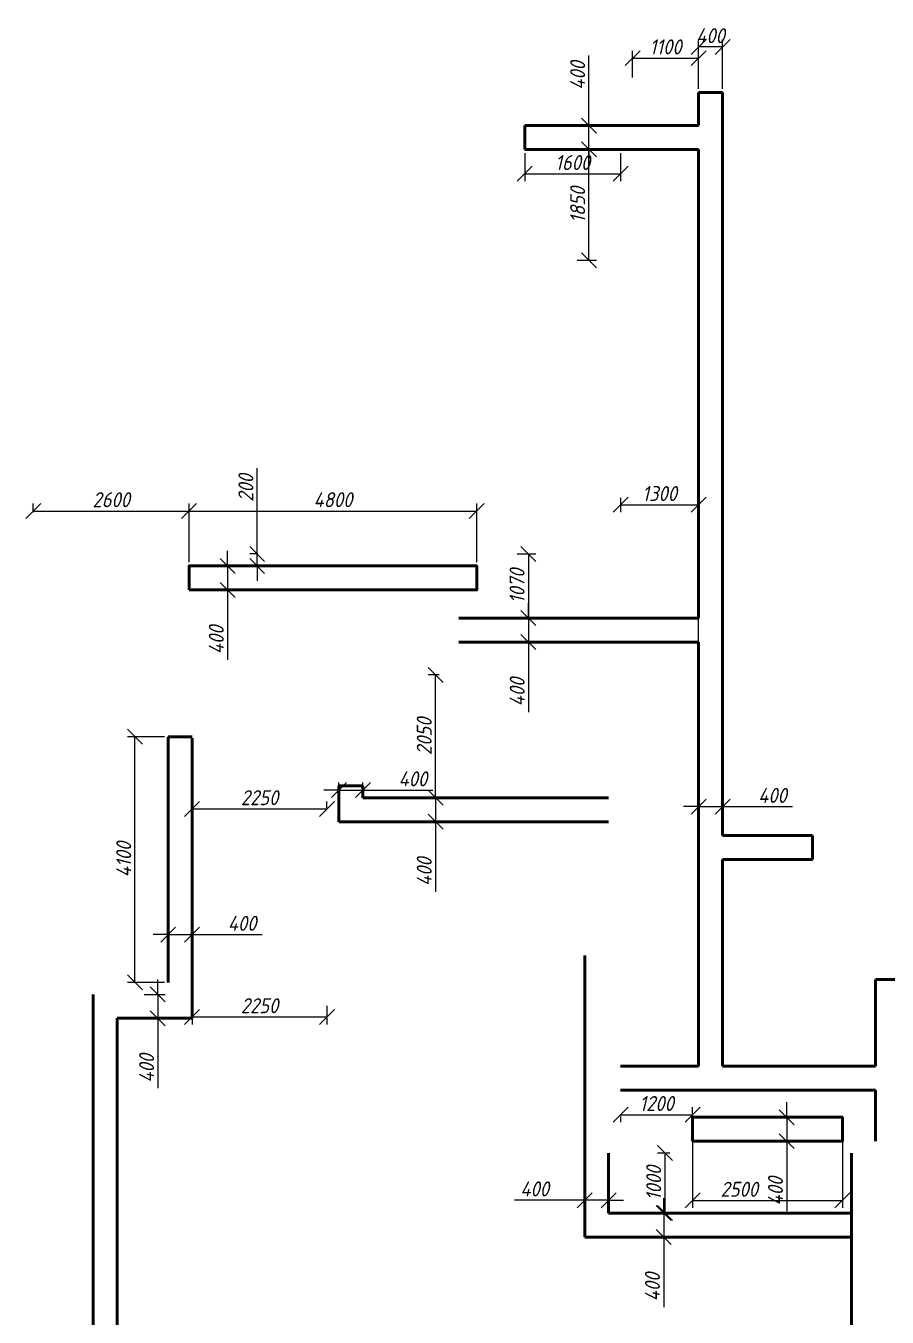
# Model space of a CAD drawing. Header units: millimetres. Extents: x -473555 to 885127, y 4787 to 453528.
# Drawn here: x 366733 to 381105, y 232361 to 253911 of the extents above; entities that cross this region are included whole.
import ezdxf

# ---------------------------------------------------------------- set-up
doc = ezdxf.new("R2010")
doc.units = ezdxf.units.MM
doc.layers.add('ВК_K1_lotok', color=142, linetype='Continuous', lineweight=50)
doc.layers.add('ВК_К1_размер', color=7, linetype='Continuous')
doc.layers.add('ВК_К1_размер @ 100', color=7, linetype='Continuous')
doc.styles.add('ISOPEUR', font='isocpeui.ttf', dxfattribs={"width": 0.9})
doc.dimstyles.new('Аннотативный', dxfattribs={"dimscale": 0, "dimtxt": 2.5, "dimasz": 2.5, "dimexe": 1.25, "dimexo": 0.625, "dimtad": 1, "dimdec": 0, "dimtxsty": 'ISOPEUR', "dimblk": 'OBLIQUE', "dimcen": 2.5, "dimclrt": 256, "dimadec": 0, "dimazin": 0, "dimtfac": 1, "dimtdec": 0, "dimtmove": 0, "dimatfit": 3, "dimfxl": 1, "dimtfillclr": 256, "dimarcsym": 0})

# ---------------------------------------------------------------- blocks, each defined once
blk = doc.blocks.new('_Oblique')
at = {"color": 0, "linetype": 'ByBlock', "lineweight": -2}
blk.add_line((-0.5, -0.5), (0.5, 0.5), dxfattribs=at)
blk = doc.blocks.new('*D378')
at = {"layer": 'Defpoints', "color": 0, "transparency": 16777216}
for p in [(368645, 237748), (368935, 237748), (368883, 237348)]:
    blk.add_point(p, dxfattribs=at)
at = {"layer": 'ВК_К1_размер', "color": 0, "lineweight": -2, "transparency": 16777216}
for p, q in [((368935, 237748), (368935, 237998)), ((368708, 237748), (369060, 237748)), ((368935, 237748), (368935, 237348)), ((368935, 237348), (368935, 236180)), ((368945, 237348), (369060, 237348))]:
    blk.add_line(p, q, dxfattribs=at)
at = {"layer": 'ВК_К1_размер', "color": 0, "lineweight": -2, "transparency": 16777216, "xscale": 250, "yscale": 250, "zscale": 250}
for p, rotation in [((368935, 237748), 270), ((368935, 237348), 90)]:
    blk.add_blockref('_Oblique', p, dxfattribs=dict(at, rotation=rotation))
at = {"layer": 'ВК_К1_размер', "transparency": 16777216, "insert": (368748, 236514), "char_height": 250, "attachment_point": 5, "rotation": 90, "style": 'ISOPEUR'}
blk.add_mtext('400', dxfattribs=at)
blk = doc.blocks.new('*D380')
at = {"layer": 'Defpoints', "color": 0, "transparency": 16777216}
for p in [(369508, 237618), (371758, 237618), (371758, 237371)]:
    blk.add_point(p, dxfattribs=at)
at = {"layer": 'ВК_К1_размер', "color": 0, "lineweight": -2, "transparency": 16777216}
for p, q in [((369508, 237556), (369508, 237246)), ((371758, 237556), (371758, 237246)), ((369508, 237371), (371758, 237371))]:
    blk.add_line(p, q, dxfattribs=at)
at = {"layer": 'ВК_К1_размер', "color": 0, "lineweight": -2, "transparency": 16777216, "xscale": 250, "yscale": 250, "zscale": 250, "rotation": 180}
blk.add_blockref('_Oblique', (369508, 237371), dxfattribs=at)
at = {"layer": 'ВК_К1_размер', "color": 0, "lineweight": -2, "transparency": 16777216, "xscale": 250, "yscale": 250, "zscale": 250}
blk.add_blockref('_Oblique', (371758, 237371), dxfattribs=at)
at = {"layer": 'ВК_К1_размер', "transparency": 16777216, "insert": (370633, 237558), "char_height": 250, "attachment_point": 5, "style": 'ISOPEUR'}
blk.add_mtext('2250', dxfattribs=at)
blk = doc.blocks.new('*D381')
at = {"layer": 'Defpoints', "color": 0, "transparency": 16777216}
for p in [(369108, 238929), (369508, 238929), (369508, 238746)]:
    blk.add_point(p, dxfattribs=at)
at = {"layer": 'ВК_К1_размер', "color": 0, "lineweight": -2, "transparency": 16777216}
for p, q in [((369108, 238866), (369108, 238621)), ((369508, 238866), (369508, 238621)), ((369108, 238746), (368858, 238746)), ((369108, 238746), (369508, 238746)), ((369508, 238746), (370676, 238746))]:
    blk.add_line(p, q, dxfattribs=at)
at = {"layer": 'ВК_К1_размер', "color": 0, "lineweight": -2, "transparency": 16777216, "xscale": 250, "yscale": 250, "zscale": 250}
blk.add_blockref('_Oblique', (369108, 238746), dxfattribs=at)
at = {"layer": 'ВК_К1_размер', "color": 0, "lineweight": -2, "transparency": 16777216, "xscale": 250, "yscale": 250, "zscale": 250, "rotation": 180}
blk.add_blockref('_Oblique', (369508, 238746), dxfattribs=at)
at = {"layer": 'ВК_К1_размер', "transparency": 16777216, "insert": (370342, 238933), "char_height": 250, "attachment_point": 5, "style": 'ISOPEUR'}
blk.add_mtext('400', dxfattribs=at)
blk = doc.blocks.new('*D382')
at = {"layer": 'Defpoints', "color": 0, "transparency": 16777216}
for p in [(369508, 240758), (371758, 240843), (371758, 240758)]:
    blk.add_point(p, dxfattribs=at)
at = {"layer": 'ВК_К1_размер', "color": 0, "lineweight": -2, "transparency": 16777216}
for p, q in [((369508, 240821), (369508, 240968)), ((371758, 240821), (371758, 240968)), ((369508, 240843), (371758, 240843))]:
    blk.add_line(p, q, dxfattribs=at)
at = {"layer": 'ВК_К1_размер', "color": 0, "lineweight": -2, "transparency": 16777216, "xscale": 250, "yscale": 250, "zscale": 250, "rotation": 180}
blk.add_blockref('_Oblique', (369508, 240843), dxfattribs=at)
at = {"layer": 'ВК_К1_размер', "color": 0, "lineweight": -2, "transparency": 16777216, "xscale": 250, "yscale": 250, "zscale": 250}
blk.add_blockref('_Oblique', (371758, 240843), dxfattribs=at)
at = {"layer": 'ВК_К1_размер', "transparency": 16777216, "insert": (370633, 241030), "char_height": 250, "attachment_point": 5, "style": 'ISOPEUR'}
blk.add_mtext('2250', dxfattribs=at)
blk = doc.blocks.new('*D383')
at = {"layer": 'Defpoints', "color": 0, "transparency": 16777216}
for p in [(368554, 242048), (369108, 242048), (369108, 237948)]:
    blk.add_point(p, dxfattribs=at)
at = {"layer": 'ВК_К1_размер', "color": 0, "lineweight": -2, "transparency": 16777216}
for p, q in [((369045, 242048), (368429, 242048)), ((368554, 237948), (368554, 242048)), ((369045, 237948), (368429, 237948))]:
    blk.add_line(p, q, dxfattribs=at)
at = {"layer": 'ВК_К1_размер', "color": 0, "lineweight": -2, "transparency": 16777216, "xscale": 250, "yscale": 250, "zscale": 250}
for p, rotation in [((368554, 242048), 90), ((368554, 237948), 270)]:
    blk.add_blockref('_Oblique', p, dxfattribs=dict(at, rotation=rotation))
at = {"layer": 'ВК_К1_размер', "transparency": 16777216, "insert": (368367, 239998), "char_height": 250, "attachment_point": 5, "rotation": 90, "style": 'ISOPEUR'}
blk.add_mtext('4100', dxfattribs=at)
blk = doc.blocks.new('*D384')
at = {"layer": 'Defpoints', "color": 0, "transparency": 16777216}
for p in [(371958, 241154), (372358, 241157), (372358, 241154)]:
    blk.add_point(p, dxfattribs=at)
at = {"layer": 'ВК_К1_размер', "color": 0, "lineweight": -2, "transparency": 16777216}
for p, q in [((371958, 241157), (371708, 241157)), ((371958, 241216), (371958, 241282)), ((371958, 241157), (372358, 241157)), ((372358, 241216), (372358, 241282)), ((372358, 241157), (373526, 241157))]:
    blk.add_line(p, q, dxfattribs=at)
at = {"layer": 'ВК_К1_размер', "color": 0, "lineweight": -2, "transparency": 16777216, "xscale": 250, "yscale": 250, "zscale": 250}
blk.add_blockref('_Oblique', (371958, 241157), dxfattribs=at)
at = {"layer": 'ВК_К1_размер', "color": 0, "lineweight": -2, "transparency": 16777216, "xscale": 250, "yscale": 250, "zscale": 250, "rotation": 180}
blk.add_blockref('_Oblique', (372358, 241157), dxfattribs=at)
at = {"layer": 'ВК_К1_размер', "transparency": 16777216, "insert": (373192, 241344), "char_height": 250, "attachment_point": 5, "style": 'ISOPEUR'}
blk.add_mtext('400', dxfattribs=at)
blk = doc.blocks.new('*D385')
at = {"layer": 'Defpoints', "color": 0, "transparency": 16777216}
for p in [(373455, 241028), (373455, 240628), (373569, 240628)]:
    blk.add_point(p, dxfattribs=at)
at = {"layer": 'ВК_К1_размер', "color": 0, "lineweight": -2, "transparency": 16777216}
for p, q in [((373569, 241028), (373569, 241278)), ((373518, 241028), (373694, 241028)), ((373569, 241028), (373569, 240628)), ((373518, 240628), (373694, 240628)), ((373569, 240628), (373569, 239460))]:
    blk.add_line(p, q, dxfattribs=at)
at = {"layer": 'ВК_К1_размер', "color": 0, "lineweight": -2, "transparency": 16777216, "xscale": 250, "yscale": 250, "zscale": 250}
for p, rotation in [((373569, 241028), 270), ((373569, 240628), 90)]:
    blk.add_blockref('_Oblique', p, dxfattribs=dict(at, rotation=rotation))
at = {"layer": 'ВК_К1_размер', "transparency": 16777216, "insert": (373381, 239794), "char_height": 250, "attachment_point": 5, "rotation": 90, "style": 'ISOPEUR'}
blk.add_mtext('400', dxfattribs=at)
blk = doc.blocks.new('*D386')
at = {"layer": 'Defpoints', "color": 0, "transparency": 16777216}
for p in [(373569, 243078), (373694, 243078), (373694, 241028)]:
    blk.add_point(p, dxfattribs=at)
at = {"layer": 'ВК_К1_размер', "color": 0, "lineweight": -2, "transparency": 16777216}
for p, q in [((373631, 243078), (373444, 243078)), ((373569, 241028), (373569, 243078)), ((373631, 241028), (373444, 241028))]:
    blk.add_line(p, q, dxfattribs=at)
at = {"layer": 'ВК_К1_размер', "color": 0, "lineweight": -2, "transparency": 16777216, "xscale": 250, "yscale": 250, "zscale": 250}
for p, rotation in [((373569, 243078), 90), ((373569, 241028), 270)]:
    blk.add_blockref('_Oblique', p, dxfattribs=dict(at, rotation=rotation))
at = {"layer": 'ВК_К1_размер', "transparency": 16777216, "insert": (373381, 242053), "char_height": 250, "attachment_point": 5, "rotation": 90, "style": 'ISOPEUR'}
blk.add_mtext('2050', dxfattribs=at)
blk = doc.blocks.new('*D387')
at = {"layer": 'Defpoints', "color": 0, "transparency": 16777216}
for p in [(374869, 245098), (374869, 244027), (375119, 244027)]:
    blk.add_point(p, dxfattribs=at)
at = {"layer": 'ВК_К1_размер', "color": 0, "lineweight": -2, "transparency": 16777216}
for p, q in [((374931, 245098), (375244, 245098)), ((375119, 245098), (375119, 244027)), ((374931, 244027), (375244, 244027))]:
    blk.add_line(p, q, dxfattribs=at)
at = {"layer": 'ВК_К1_размер', "color": 0, "lineweight": -2, "transparency": 16777216, "xscale": 250, "yscale": 250, "zscale": 250}
for p, rotation in [((375119, 245098), 90), ((375119, 244027), 270)]:
    blk.add_blockref('_Oblique', p, dxfattribs=dict(at, rotation=rotation))
at = {"layer": 'ВК_К1_размер', "transparency": 16777216, "insert": (374930, 244563), "char_height": 250, "attachment_point": 5, "rotation": 90, "style": 'ISOPEUR'}
blk.add_mtext('1070', dxfattribs=at)
blk = doc.blocks.new('*D388')
at = {"layer": 'Defpoints', "color": 0, "transparency": 16777216}
for p in [(375088, 244027), (375088, 243627), (375119, 243627)]:
    blk.add_point(p, dxfattribs=at)
at = {"layer": 'ВК_К1_размер', "color": 0, "lineweight": -2, "transparency": 16777216}
for p, q in [((375119, 244027), (375119, 244277)), ((375119, 244027), (375119, 243627)), ((375150, 244027), (375244, 244027)), ((375119, 243627), (375119, 242459)), ((375150, 243627), (375244, 243627))]:
    blk.add_line(p, q, dxfattribs=at)
at = {"layer": 'ВК_К1_размер', "color": 0, "lineweight": -2, "transparency": 16777216, "xscale": 250, "yscale": 250, "zscale": 250}
for p, rotation in [((375119, 244027), 270), ((375119, 243627), 90)]:
    blk.add_blockref('_Oblique', p, dxfattribs=dict(at, rotation=rotation))
at = {"layer": 'ВК_К1_размер', "transparency": 16777216, "insert": (374932, 242793), "char_height": 250, "attachment_point": 5, "rotation": 90, "style": 'ISOPEUR'}
blk.add_mtext('400', dxfattribs=at)
blk = doc.blocks.new('*D389')
at = {"layer": 'Defpoints', "color": 0, "transparency": 16777216}
for p in [(376658, 246097), (377958, 245918), (377958, 240967)]:
    blk.add_point(p, dxfattribs=at)
at = {"layer": 'ВК_К1_размер', "color": 0, "lineweight": -2, "transparency": 16777216}
for p, q in [((376658, 246035), (376658, 245793)), ((376658, 245918), (377958, 245918)), ((377958, 241029), (377958, 246043))]:
    blk.add_line(p, q, dxfattribs=at)
at = {"layer": 'ВК_К1_размер', "color": 0, "lineweight": -2, "transparency": 16777216, "xscale": 250, "yscale": 250, "zscale": 250, "rotation": 180}
blk.add_blockref('_Oblique', (376658, 245918), dxfattribs=at)
at = {"layer": 'ВК_К1_размер', "color": 0, "lineweight": -2, "transparency": 16777216, "xscale": 250, "yscale": 250, "zscale": 250}
blk.add_blockref('_Oblique', (377958, 245918), dxfattribs=at)
at = {"layer": 'ВК_К1_размер', "transparency": 16777216, "insert": (377308, 246105), "char_height": 250, "attachment_point": 5, "style": 'ISOPEUR'}
blk.add_mtext('1300', dxfattribs=at)
blk = doc.blocks.new('*D390')
at = {"layer": 'Defpoints', "color": 0, "transparency": 16777216}
for p in [(377958, 240884), (378358, 240884), (378358, 240880)]:
    blk.add_point(p, dxfattribs=at)
at = {"layer": 'ВК_К1_размер', "color": 0, "lineweight": -2, "transparency": 16777216}
for p, q in [((377958, 240880), (377708, 240880)), ((377958, 240880), (378358, 240880)), ((377958, 240821), (377958, 240755)), ((378358, 240880), (379526, 240880)), ((378358, 240821), (378358, 240755))]:
    blk.add_line(p, q, dxfattribs=at)
at = {"layer": 'ВК_К1_размер', "color": 0, "lineweight": -2, "transparency": 16777216, "xscale": 250, "yscale": 250, "zscale": 250}
blk.add_blockref('_Oblique', (377958, 240880), dxfattribs=at)
at = {"layer": 'ВК_К1_размер', "color": 0, "lineweight": -2, "transparency": 16777216, "xscale": 250, "yscale": 250, "zscale": 250, "rotation": 180}
blk.add_blockref('_Oblique', (378358, 240880), dxfattribs=at)
at = {"layer": 'ВК_К1_размер', "transparency": 16777216, "insert": (379192, 241067), "char_height": 250, "attachment_point": 5, "style": 'ISOPEUR'}
blk.add_mtext('400', dxfattribs=at)
blk = doc.blocks.new('*D391')
at = {"layer": 'Defpoints', "color": 0, "transparency": 16777216}
for p in [(375872, 251847), (376128, 251847), (375872, 249998)]:
    blk.add_point(p, dxfattribs=at)
at = {"layer": 'ВК_К1_размер', "color": 0, "lineweight": -2, "transparency": 16777216}
for p, q in [((375934, 251847), (376253, 251847)), ((376128, 249998), (376128, 251847)), ((375934, 249998), (376253, 249998))]:
    blk.add_line(p, q, dxfattribs=at)
at = {"layer": 'ВК_К1_размер', "color": 0, "lineweight": -2, "transparency": 16777216, "xscale": 250, "yscale": 250, "zscale": 250}
for p, rotation in [((376128, 251847), 90), ((376128, 249998), 270)]:
    blk.add_blockref('_Oblique', p, dxfattribs=dict(at, rotation=rotation))
at = {"layer": 'ВК_К1_размер', "transparency": 16777216, "insert": (375941, 250923), "char_height": 250, "attachment_point": 5, "rotation": 90, "style": 'ISOPEUR'}
blk.add_mtext('1850', dxfattribs=at)
blk = doc.blocks.new('*D392')
at = {"layer": 'Defpoints', "color": 0, "transparency": 16777216}
for p in [(375872, 252247), (376128, 252247), (375872, 251847)]:
    blk.add_point(p, dxfattribs=at)
at = {"layer": 'ВК_К1_размер', "color": 0, "lineweight": -2, "transparency": 16777216}
for p, q in [((376128, 252247), (376128, 253416)), ((375934, 252247), (376253, 252247)), ((376128, 251847), (376128, 252247)), ((375934, 251847), (376253, 251847)), ((376128, 251847), (376128, 251597))]:
    blk.add_line(p, q, dxfattribs=at)
at = {"layer": 'ВК_К1_размер', "color": 0, "lineweight": -2, "transparency": 16777216, "xscale": 250, "yscale": 250, "zscale": 250}
for p, rotation in [((376128, 252247), 270), ((376128, 251847), 90)]:
    blk.add_blockref('_Oblique', p, dxfattribs=dict(at, rotation=rotation))
at = {"layer": 'ВК_К1_размер', "transparency": 16777216, "insert": (375941, 253082), "char_height": 250, "attachment_point": 5, "rotation": 90, "style": 'ISOPEUR'}
blk.add_mtext('400', dxfattribs=at)
blk = doc.blocks.new('*D393')
at = {"layer": 'Defpoints', "color": 0, "transparency": 16777216}
for p in [(375058, 251847), (376658, 251847), (376658, 251442)]:
    blk.add_point(p, dxfattribs=at)
at = {"layer": 'ВК_К1_размер', "color": 0, "lineweight": -2, "transparency": 16777216}
for p, q in [((375058, 251785), (375058, 251317)), ((376658, 251785), (376658, 251317)), ((375058, 251442), (376658, 251442))]:
    blk.add_line(p, q, dxfattribs=at)
at = {"layer": 'ВК_К1_размер', "color": 0, "lineweight": -2, "transparency": 16777216, "xscale": 250, "yscale": 250, "zscale": 250, "rotation": 180}
blk.add_blockref('_Oblique', (375058, 251442), dxfattribs=at)
at = {"layer": 'ВК_К1_размер', "color": 0, "lineweight": -2, "transparency": 16777216, "xscale": 250, "yscale": 250, "zscale": 250}
blk.add_blockref('_Oblique', (376658, 251442), dxfattribs=at)
at = {"layer": 'ВК_К1_размер', "transparency": 16777216, "insert": (375858, 251629), "char_height": 250, "attachment_point": 5, "style": 'ISOPEUR'}
blk.add_mtext('1600', dxfattribs=at)
blk = doc.blocks.new('*D394')
at = {"layer": 'Defpoints', "color": 0, "transparency": 16777216}
for p in [(377958, 253371), (376858, 252986), (377958, 252796)]:
    blk.add_point(p, dxfattribs=at)
at = {"layer": 'ВК_К1_размер', "color": 0, "lineweight": -2, "transparency": 16777216}
for p, q in [((376858, 253049), (376858, 253496)), ((377958, 252859), (377958, 253496)), ((376858, 253371), (377958, 253371))]:
    blk.add_line(p, q, dxfattribs=at)
at = {"layer": 'ВК_К1_размер', "color": 0, "lineweight": -2, "transparency": 16777216, "xscale": 250, "yscale": 250, "zscale": 250, "rotation": 180}
blk.add_blockref('_Oblique', (376858, 253371), dxfattribs=at)
at = {"layer": 'ВК_К1_размер', "color": 0, "lineweight": -2, "transparency": 16777216, "xscale": 250, "yscale": 250, "zscale": 250}
blk.add_blockref('_Oblique', (377958, 253371), dxfattribs=at)
at = {"layer": 'ВК_К1_размер', "transparency": 16777216, "insert": (377408, 253559), "char_height": 250, "attachment_point": 5, "style": 'ISOPEUR'}
blk.add_mtext('1100', dxfattribs=at)
blk = doc.blocks.new('*D395')
at = {"layer": 'Defpoints', "color": 0, "transparency": 16777216}
for p in [(377958, 253559), (377958, 252796), (378358, 252796)]:
    blk.add_point(p, dxfattribs=at)
at = {"layer": 'ВК_К1_размер', "color": 0, "lineweight": -2, "transparency": 16777216}
for p, q in [((377958, 252859), (377958, 253684)), ((378358, 252859), (378358, 253684)), ((378358, 253559), (377958, 253559))]:
    blk.add_line(p, q, dxfattribs=at)
at = {"layer": 'ВК_К1_размер', "color": 0, "lineweight": -2, "transparency": 16777216, "xscale": 250, "yscale": 250, "zscale": 250, "rotation": 180}
blk.add_blockref('_Oblique', (377958, 253559), dxfattribs=at)
at = {"layer": 'ВК_К1_размер', "color": 0, "lineweight": -2, "transparency": 16777216, "xscale": 250, "yscale": 250, "zscale": 250}
blk.add_blockref('_Oblique', (378358, 253559), dxfattribs=at)
at = {"layer": 'ВК_К1_размер', "transparency": 16777216, "insert": (378158, 253746), "char_height": 250, "attachment_point": 5, "style": 'ISOPEUR'}
blk.add_mtext('400', dxfattribs=at)
blk = doc.blocks.new('*D396')
at = {"layer": 'Defpoints', "color": 0, "transparency": 16777216}
for p in [(376058, 234684), (376458, 234684), (376058, 234313)]:
    blk.add_point(p, dxfattribs=at)
at = {"layer": 'ВК_К1_размер', "color": 0, "lineweight": -2, "transparency": 16777216}
for p, q in [((376058, 234621), (376058, 234188)), ((376458, 234621), (376458, 234188)), ((376058, 234313), (374889, 234313)), ((376458, 234313), (376058, 234313)), ((376458, 234313), (376708, 234313))]:
    blk.add_line(p, q, dxfattribs=at)
at = {"layer": 'ВК_К1_размер', "color": 0, "lineweight": -2, "transparency": 16777216, "xscale": 250, "yscale": 250, "zscale": 250}
blk.add_blockref('_Oblique', (376058, 234313), dxfattribs=at)
at = {"layer": 'ВК_К1_размер', "color": 0, "lineweight": -2, "transparency": 16777216, "xscale": 250, "yscale": 250, "zscale": 250, "rotation": 180}
blk.add_blockref('_Oblique', (376458, 234313), dxfattribs=at)
at = {"layer": 'ВК_К1_размер', "transparency": 16777216, "insert": (375224, 234501), "char_height": 250, "attachment_point": 5, "style": 'ISOPEUR'}
blk.add_mtext('400', dxfattribs=at)
blk = doc.blocks.new('*D397')
at = {"layer": 'Defpoints', "color": 0, "transparency": 16777216}
for p in [(377544, 235098), (377398, 234098), (377544, 234098)]:
    blk.add_point(p, dxfattribs=at)
at = {"layer": 'ВК_К1_размер', "color": 0, "lineweight": -2, "transparency": 16777216}
for p, q in [((377481, 235098), (377273, 235098)), ((377398, 235098), (377398, 234098)), ((377481, 234098), (377273, 234098))]:
    blk.add_line(p, q, dxfattribs=at)
at = {"layer": 'ВК_К1_размер', "color": 0, "lineweight": -2, "transparency": 16777216, "xscale": 250, "yscale": 250, "zscale": 250}
for p, rotation in [((377398, 235098), 90), ((377398, 234098), 270)]:
    blk.add_blockref('_Oblique', p, dxfattribs=dict(at, rotation=rotation))
at = {"layer": 'ВК_К1_размер', "transparency": 16777216, "insert": (377210, 234598), "char_height": 250, "attachment_point": 5, "rotation": 90, "style": 'ISOPEUR'}
blk.add_mtext('1000', dxfattribs=at)
blk = doc.blocks.new('*D398')
at = {"layer": 'Defpoints', "color": 0, "transparency": 16777216}
for p in [(377664, 234098), (377377, 233698), (377664, 233698)]:
    blk.add_point(p, dxfattribs=at)
at = {"layer": 'ВК_К1_размер', "color": 0, "lineweight": -2, "transparency": 16777216}
for p, q in [((377377, 234098), (377377, 234348)), ((377602, 234098), (377252, 234098)), ((377377, 234098), (377377, 233698)), ((377602, 233698), (377252, 233698)), ((377377, 233698), (377377, 232529))]:
    blk.add_line(p, q, dxfattribs=at)
at = {"layer": 'ВК_К1_размер', "color": 0, "lineweight": -2, "transparency": 16777216, "xscale": 250, "yscale": 250, "zscale": 250}
for p, rotation in [((377377, 234098), 270), ((377377, 233698), 90)]:
    blk.add_blockref('_Oblique', p, dxfattribs=dict(at, rotation=rotation))
at = {"layer": 'ВК_К1_размер', "transparency": 16777216, "insert": (377189, 232864), "char_height": 250, "attachment_point": 5, "rotation": 90, "style": 'ISOPEUR'}
blk.add_mtext('400', dxfattribs=at)
blk = doc.blocks.new('*D418')
at = {"layer": 'Defpoints', "color": 0, "transparency": 16777216}
for p in [(376658, 235774), (377858, 235738), (377858, 235698)]:
    blk.add_point(p, dxfattribs=at)
at = {"layer": 'ВК_К1_размер', "color": 0, "lineweight": -2, "transparency": 16777216}
for p, q in [((377858, 235760), (377858, 235863)), ((376658, 235738), (377858, 235738)), ((376658, 235711), (376658, 235613))]:
    blk.add_line(p, q, dxfattribs=at)
at = {"layer": 'ВК_К1_размер', "color": 0, "lineweight": -2, "transparency": 16777216, "xscale": 250, "yscale": 250, "zscale": 250, "rotation": 180}
blk.add_blockref('_Oblique', (376658, 235738), dxfattribs=at)
at = {"layer": 'ВК_К1_размер', "color": 0, "lineweight": -2, "transparency": 16777216, "xscale": 250, "yscale": 250, "zscale": 250}
blk.add_blockref('_Oblique', (377858, 235738), dxfattribs=at)
at = {"layer": 'ВК_К1_размер', "transparency": 16777216, "insert": (377258, 235926), "char_height": 250, "attachment_point": 5, "style": 'ISOPEUR'}
blk.add_mtext('1200', dxfattribs=at)
blk = doc.blocks.new('*D419')
at = {"layer": 'Defpoints', "color": 0, "transparency": 16777216}
for p in [(379248, 235698), (379248, 235298), (379430, 235298)]:
    blk.add_point(p, dxfattribs=at)
at = {"layer": 'ВК_К1_размер', "color": 0, "lineweight": -2, "transparency": 16777216}
for p, q in [((379430, 235698), (379430, 235948)), ((379310, 235698), (379555, 235698)), ((379430, 235698), (379430, 235298)), ((379310, 235298), (379555, 235298)), ((379430, 235298), (379430, 234130))]:
    blk.add_line(p, q, dxfattribs=at)
at = {"layer": 'ВК_К1_размер', "color": 0, "lineweight": -2, "transparency": 16777216, "xscale": 250, "yscale": 250, "zscale": 250}
for p, rotation in [((379430, 235698), 270), ((379430, 235298), 90)]:
    blk.add_blockref('_Oblique', p, dxfattribs=dict(at, rotation=rotation))
at = {"layer": 'ВК_К1_размер', "transparency": 16777216, "insert": (379242, 234464), "char_height": 250, "attachment_point": 5, "rotation": 90, "style": 'ISOPEUR'}
blk.add_mtext('400', dxfattribs=at)
blk = doc.blocks.new('*D420')
at = {"layer": 'Defpoints', "color": 0, "transparency": 16777216}
for p in [(377858, 235498), (380358, 235498), (380358, 234308)]:
    blk.add_point(p, dxfattribs=at)
at = {"layer": 'ВК_К1_размер', "color": 0, "lineweight": -2, "transparency": 16777216}
for p, q in [((377858, 235435), (377858, 234183)), ((380358, 235435), (380358, 234183)), ((377858, 234308), (380358, 234308))]:
    blk.add_line(p, q, dxfattribs=at)
at = {"layer": 'ВК_К1_размер', "color": 0, "lineweight": -2, "transparency": 16777216, "xscale": 250, "yscale": 250, "zscale": 250, "rotation": 180}
blk.add_blockref('_Oblique', (377858, 234308), dxfattribs=at)
at = {"layer": 'ВК_К1_размер', "color": 0, "lineweight": -2, "transparency": 16777216, "xscale": 250, "yscale": 250, "zscale": 250}
blk.add_blockref('_Oblique', (380358, 234308), dxfattribs=at)
at = {"layer": 'ВК_К1_размер', "transparency": 16777216, "insert": (378637, 234495), "char_height": 250, "attachment_point": 5, "style": 'ISOPEUR'}
blk.add_mtext('2500', dxfattribs=at)
blk = doc.blocks.new('*D421')
at = {"layer": 'Defpoints', "color": 0, "transparency": 16777216}
for p in [(366858, 245729), (369457, 245814), (369457, 244898)]:
    blk.add_point(p, dxfattribs=at)
at = {"layer": 'ВК_К1_размер', "color": 0, "lineweight": -2, "transparency": 16777216}
for p, q in [((366858, 245791), (366858, 245939)), ((369457, 244960), (369457, 245939)), ((366858, 245814), (369457, 245814))]:
    blk.add_line(p, q, dxfattribs=at)
at = {"layer": 'ВК_К1_размер', "color": 0, "lineweight": -2, "transparency": 16777216, "xscale": 250, "yscale": 250, "zscale": 250, "rotation": 180}
blk.add_blockref('_Oblique', (366858, 245814), dxfattribs=at)
at = {"layer": 'ВК_К1_размер', "color": 0, "lineweight": -2, "transparency": 16777216, "xscale": 250, "yscale": 250, "zscale": 250}
blk.add_blockref('_Oblique', (369457, 245814), dxfattribs=at)
at = {"layer": 'ВК_К1_размер', "transparency": 16777216, "insert": (368158, 246002), "char_height": 250, "attachment_point": 5, "style": 'ISOPEUR'}
blk.add_mtext('2600', dxfattribs=at)
blk = doc.blocks.new('*D422')
at = {"layer": 'Defpoints', "color": 0, "transparency": 16777216}
for p in [(374258, 245814), (369457, 245450), (374258, 244898)]:
    blk.add_point(p, dxfattribs=at)
at = {"layer": 'ВК_К1_размер', "color": 0, "lineweight": -2, "transparency": 16777216}
for p, q in [((369457, 245512), (369457, 245939)), ((374258, 244960), (374258, 245939)), ((369457, 245814), (374258, 245814))]:
    blk.add_line(p, q, dxfattribs=at)
at = {"layer": 'ВК_К1_размер', "color": 0, "lineweight": -2, "transparency": 16777216, "xscale": 250, "yscale": 250, "zscale": 250, "rotation": 180}
blk.add_blockref('_Oblique', (369457, 245814), dxfattribs=at)
at = {"layer": 'ВК_К1_размер', "color": 0, "lineweight": -2, "transparency": 16777216, "xscale": 250, "yscale": 250, "zscale": 250}
blk.add_blockref('_Oblique', (374258, 245814), dxfattribs=at)
at = {"layer": 'ВК_К1_размер', "transparency": 16777216, "insert": (371858, 246002), "char_height": 250, "attachment_point": 5, "style": 'ISOPEUR'}
blk.add_mtext('4800', dxfattribs=at)
blk = doc.blocks.new('*D423')
at = {"layer": 'Defpoints', "color": 0, "transparency": 16777216}
for p in [(370667, 245098), (370593, 244898), (370667, 244898)]:
    blk.add_point(p, dxfattribs=at)
at = {"layer": 'ВК_К1_размер', "color": 0, "lineweight": -2, "transparency": 16777216}
for p, q in [((370593, 245098), (370593, 246527)), ((370604, 245098), (370468, 245098)), ((370593, 244898), (370593, 245098)), ((370604, 244898), (370468, 244898)), ((370593, 244898), (370593, 244648))]:
    blk.add_line(p, q, dxfattribs=at)
at = {"layer": 'ВК_К1_размер', "color": 0, "lineweight": -2, "transparency": 16777216, "xscale": 250, "yscale": 250, "zscale": 250}
for p, rotation in [((370593, 245098), 270), ((370593, 244898), 90)]:
    blk.add_blockref('_Oblique', p, dxfattribs=dict(at, rotation=rotation))
at = {"layer": 'ВК_К1_размер', "transparency": 16777216, "insert": (370405, 246199), "char_height": 250, "attachment_point": 5, "rotation": 90, "style": 'ISOPEUR'}
blk.add_mtext('200', dxfattribs=at)
blk = doc.blocks.new('*D424')
at = {"layer": 'Defpoints', "color": 0, "transparency": 16777216}
for p in [(370090, 244898), (370090, 244498), (370099, 244498)]:
    blk.add_point(p, dxfattribs=at)
at = {"layer": 'ВК_К1_размер', "color": 0, "lineweight": -2, "transparency": 16777216}
for p, q in [((370099, 244898), (370099, 245148)), ((370099, 244898), (370099, 244498)), ((370153, 244898), (370224, 244898)), ((370099, 244498), (370099, 243330)), ((370153, 244498), (370224, 244498))]:
    blk.add_line(p, q, dxfattribs=at)
at = {"layer": 'ВК_К1_размер', "color": 0, "lineweight": -2, "transparency": 16777216, "xscale": 250, "yscale": 250, "zscale": 250}
for p, rotation in [((370099, 244898), 270), ((370099, 244498), 90)]:
    blk.add_blockref('_Oblique', p, dxfattribs=dict(at, rotation=rotation))
at = {"layer": 'ВК_К1_размер', "transparency": 16777216, "insert": (369911, 243664), "char_height": 250, "attachment_point": 5, "rotation": 90, "style": 'ISOPEUR'}
blk.add_mtext('400', dxfattribs=at)

msp = doc.modelspace()

# ---------------------------------------------------------------- linework, layer by layer
at = {"layer": 'ВК_K1_lotok'}
for p, q in [((377957.9, 252796.5), (378357.9, 252796.5)), ((377957.9, 252796.5), (377957.9, 252247.5)), ((378357.9, 240397.9), (378357.9, 252796.5)), ((377957.9, 252247.5), (375057.9, 252247.5)), ((375057.9, 251847.5), (375057.9, 252247.5)), ((377957.9, 251847.5), (375057.9, 251847.5)), ((377957.9, 244027.4), (377957.9, 251847.5)), ((373957.9, 244027.4), (377957.9, 244027.4)), ((373957.9, 243627.4), (377957.9, 243627.4)), ((377957.9, 236547.9), (377957.9, 243627.4)), ((369107.9, 237947.9), (369107.9, 242047.9)), ((369107.9, 242047.9), (369507.9, 242047.9)), ((369507.9, 237347.9), (369507.9, 242022.9)), ((371957.9, 240627.9), (371957.9, 241227.9)), ((371957.9, 241227.9), (372357.9, 241227.9)), ((372357.9, 241227.9), (372357.9, 241027.9)), ((372357.9, 241027.9), (376457.9, 241027.9)), ((371957.9, 240627.9), (376457.9, 240627.9)), ((379857.9, 240397.9), (378357.9, 240397.9)), ((379857.9, 239997.9), (379857.9, 240397.9)), ((378357.9, 236547.9), (378357.9, 239997.9)), ((379857.9, 239997.9), (378357.9, 239997.9)), ((376057.9, 238397.9), (376057.9, 233697.9)), ((380908, 237997.9), (380908, 236547.9)), ((384754.9, 237997.9), (380908, 237997.9)), ((367857.9, 221597.9), (367857.9, 237747.9)), ((369507.9, 237347.9), (368257.9, 237347.9)), ((368257.9, 221597.9), (368257.9, 237347.9)), ((377957.9, 236547.9), (376657.9, 236547.9)), ((380908, 236547.9), (378357.9, 236547.9)), ((380908, 236147.9), (376657.9, 236147.9)), ((380908, 236147.9), (380908, 235297.9)), ((376457.9, 234097.9), (376457.9, 235097.9)), ((380507.9, 221897.9), (380507.9, 235097.9)), ((380507.9, 234097.9), (376457.9, 234097.9)), ((380507.9, 233697.9), (376057.9, 233697.9))]:
    msp.add_line(p, q, dxfattribs=at)
for points in [[(369457.5, 244497.9), (374257.9, 244497.9), (374257.9, 244897.9), (369457.5, 244897.9)], [(377857.9, 235297.9), (380357.9, 235297.9), (380357.9, 235697.9), (377857.9, 235697.9)]]:
    msp.add_lwpolyline(points, close=True, dxfattribs=at)

# ---------------------------------------------------------------- dimensions: what is measured, and where the dimension line sits
at = {"layer": 'ВК_К1_размер @ 100'}
for base, p1, p2, picture, middle in [((377957.9, 253559), (378357.9, 252796.5), (377957.9, 252796.5), '*D395', (378157.9, 253559)), ((380357.9, 234307.9), (377857.9, 235497.9), (380357.9, 235497.9), '*D420', (378636.8, 234307.9))]:
    dim = msp.add_linear_dim(base=base, p1=p1, p2=p2, dimstyle='Аннотативный', override={"dimscale": 100, "dimtix": 0, "dimtofl": 1, "dimtmove": 0, "dimatfit": 1}, dxfattribs=at)
    dim.commit()
    dim.dimension.update_dxf_attribs({"geometry": picture, "text_midpoint": middle, "dimtype": 160})
for base, p1, p2, picture, middle in [((377957.9, 253371.5), (376857.9, 252986.4), (377957.9, 252796.5), '*D394', (377407.9, 253559)), ((376657.9, 251441.8), (375057.9, 251847.5), (376657.9, 251847.5), '*D393', (375857.9, 251629.3)), ((369457.5, 245814.5), (366857.9, 245728.8), (369457.5, 244897.9), '*D421', (368157.7, 246002)), ((374257.9, 245814.5), (369457.5, 245449.9), (374257.9, 244897.9), '*D422', (371857.7, 246002)), ((377957.9, 245917.7), (376657.9, 246097.5), (377957.9, 240966.7), '*D389', (377307.9, 246105.2)), ((372357.9, 241156.7), (371957.9, 241153.6), (372357.9, 241153.6), '*D384', (373192, 241344.2)), ((371757.9, 240842.9), (369507.9, 240758), (371757.9, 240758), '*D382', (370632.9, 241030.4)), ((378357.9, 240879.7), (377957.9, 240883.6), (378357.9, 240883.6), '*D390', (379192.1, 241067.2)), ((369507.9, 238746), (369107.9, 238928.8), (369507.9, 238928.8), '*D381', (370342, 238933.5)), ((371757.9, 237370.6), (369507.9, 237618.3), (371757.9, 237618.3), '*D380', (370632.9, 237558.1)), ((377857.9, 235738.2), (376657.9, 235773.6), (377857.9, 235697.9), '*D418', (377257.9, 235925.7)), ((376057.9, 234313.3), (376457.9, 234683.8), (376057.9, 234683.8), '*D396', (375223.7, 234500.8))]:
    dim = msp.add_linear_dim(base=base, p1=p1, p2=p2, dimstyle='Аннотативный', override={"dimscale": 100, "dimtix": 0, "dimtofl": 1, "dimtmove": 0, "dimatfit": 1}, dxfattribs=at)
    dim.commit()
    dim.dimension.update_dxf_attribs({"geometry": picture, "text_midpoint": middle})
for base, p1, p2, picture, middle in [((376128.2, 252247.5), (375871.8, 251847.5), (375871.8, 252247.5), '*D392', (375940.7, 253081.7)), ((376128.2, 251847.5), (375871.8, 249997.9), (375871.8, 251847.5), '*D391', (375940.7, 250922.7)), ((370098.7, 244497.9), (370090.1, 244897.9), (370090.1, 244497.9), '*D424', (369911.2, 243663.7)), ((375119.2533, 244027.4116), (374868.8916, 245097.9006), (374868.8946, 244027.4116), '*D387', (374930.1435, 244562.6561)), ((375119.3, 243627.4), (375087.8, 244027.4), (375087.8, 243627.4), '*D388', (374931.8, 242793.2)), ((373568.5, 243077.9), (373693.5, 241027.9), (373693.5, 243077.9), '*D386', (373381, 242052.9)), ((368554.3, 242047.9), (369107.9, 237947.9), (369107.9, 242047.9), '*D383', (368366.8, 239997.9)), ((373568.5, 240627.9), (373455.2, 241027.9), (373455.2, 240627.9), '*D385', (373381, 239793.8)), ((379429.6, 235297.9), (379248, 235697.9), (379248, 235297.9), '*D419', (379242.1, 234463.7)), ((377397.5, 234097.9), (377543.7, 235097.9), (377543.7, 234097.9), '*D397', (377210, 234597.9)), ((377376.9, 233697.9), (377664.1, 234097.9), (377664.1, 233697.9), '*D398', (377189.4, 232863.7))]:
    dim = msp.add_linear_dim(base=base, p1=p1, p2=p2, angle=90, dimstyle='Аннотативный', override={"dimscale": 100, "dimtix": 0, "dimtofl": 1, "dimtmove": 0, "dimatfit": 1}, dxfattribs=at)
    dim.commit()
    dim.dimension.update_dxf_attribs({"geometry": picture, "text_midpoint": middle})
for base, p1, p2, picture, middle in [((370592.9, 244897.9), (370666.6, 245097.9), (370666.6, 244897.9), '*D423', (370592.9, 246198.5)), ((368935, 237747.9), (368882.9, 237347.9), (368645.2, 237747.9), '*D378', (368935, 236513.7))]:
    dim = msp.add_linear_dim(base=base, p1=p1, p2=p2, angle=90, dimstyle='Аннотативный', override={"dimscale": 100, "dimtix": 0, "dimtofl": 1, "dimtmove": 0, "dimatfit": 1}, dxfattribs=at)
    dim.commit()
    dim.dimension.update_dxf_attribs({"geometry": picture, "text_midpoint": middle, "dimtype": 160})

doc.saveas('drawing.dxf')
